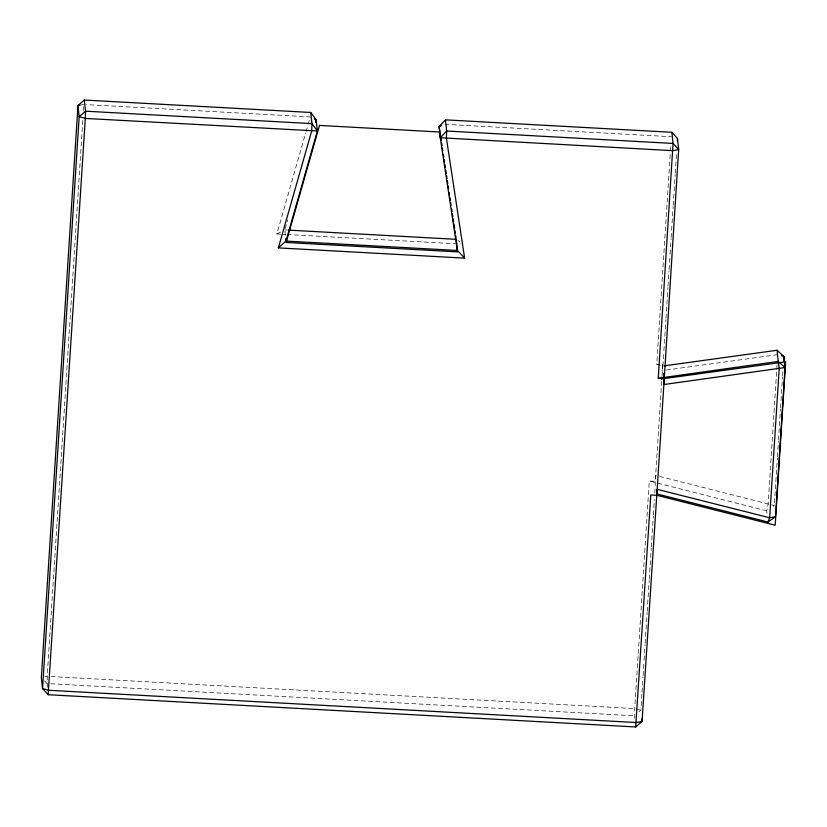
<?xml version="1.0" encoding="UTF-8"?>
<svg xmlns="http://www.w3.org/2000/svg" width="827" height="827" viewBox="0 0 827 827"><rect width="100%" height="100%" fill="white"/><g stroke="black" fill="none" stroke-linecap="round" stroke-linejoin="round"><path stroke-width="0.62" stroke-dasharray="4.13 3.1" d="M47.366 687.278L47.201 676.321L82.834 119.936M634.754 718.291L634.712 708.574L649.288 481.004L655.284 481.335L661.724 380.802M83.413 110.911L83.744 105.763M662.386 370.579L662.913 366.02L656.772 364.304L670.356 152.158M670.439 150.865L670.852 144.446M662.055 375.696L662.758 364.624L656.772 364.304M639.044 711.871L640.863 710.3L641.928 693.584M642.01 692.302L643.003 676.868M643.086 675.587L643.985 661.445M644.068 660.153L645.06 644.729M645.143 643.447L647.117 612.59M647.2 611.298L649.174 580.44M649.257 579.158L651.231 548.301M651.314 547.019L653.299 516.162M653.382 514.87L654.364 499.446M654.777 493.016L655.666 475.38L774.299 505.535L772.418 506.868M662.913 366.02L663.812 351.878M663.895 350.596L665.88 319.739M665.962 318.457L667.937 287.6M668.02 286.307L669.002 270.884M669.084 269.592L669.994 255.45M670.077 254.168L671.069 238.734M671.142 237.452L673.126 206.595M673.209 205.313L675.183 174.456M675.266 173.163L676.579 152.592M777.049 364.945L768.159 503.808L766.763 510.859L767.291 515.821M774.465 502.961L775.292 490.101M775.375 488.819L777.349 457.962M777.432 456.669L778.414 441.246M778.496 439.954L780.471 409.096M780.554 407.814L782.538 376.957M782.621 375.665L782.942 370.527M280.725 234.155L276.869 233.948L305.67 132.92M306.021 131.689L307.778 125.528M308.13 124.298L310.239 116.907L86.401 104.615M285.139 228.676L287.61 220.013M276.869 233.948L281.159 231.756M81.48 104.905L83.827 104.471M44.854 676.755L47.201 676.321M666.18 370.051L777.711 354.659M444.936 124.298L671.348 136.724M284.788 229.906L287.362 230.051M282.007 234.227L285.863 234.434M287.145 234.506L460.556 244.027M51.057 676.538L634.712 708.574L640.863 710.3M50.84 683.764L634.495 715.81M766.763 510.859L649.288 481.004M457.962 240.533L460.019 241.98M44.565 680.91L46.974 683.557M284.922 231.146L285.449 236.108"/><path stroke-width="1.24" d="M671.865 132.289L673.054 143.443L678.678 149.604L672.837 150.679L440.336 137.737L439.137 126.583L445.453 119.853L671.865 132.289L677.489 138.45L678.678 149.604L663.874 384.524L785.04 367.539L783.851 356.385L777.049 350.266L664.184 365.844M445.453 119.853L446.652 131.017L446.425 138.243L464.609 258.117L278.358 247.893L285.977 241.07L317.361 130.986L316.172 119.832L310.756 112.462L84.344 100.036L77.976 105.546L41.35 677.396L42.539 688.55L48.162 694.711L635.684 726.964L650.787 494.949L656.783 495.28L775.188 525.207L785.65 361.823L664.257 378.58L658.261 378.249L673.054 143.443L446.652 131.017L440.336 137.737M661.807 379.531L661.972 376.967M677.323 141.024L677.489 138.45M777.049 350.266L778.238 361.43L785.04 367.539L775.488 516.689L769.648 517.754L657.155 489.326L642.052 721.454L635.684 726.964M656.783 495.28L664.257 378.58M783.603 360.241L783.851 356.385L781.391 355.693M48.162 694.711L85.315 118.426L85.543 111.19L84.344 100.036M278.358 247.893L311.727 130.852L311.944 123.626L310.756 112.462M315.469 122.303L316.172 119.832L314.188 118.85M656.628 493.884L767.952 522.023L769.648 517.754L779.199 368.604L778.238 361.43L658.261 378.249M767.952 522.023L775.488 516.689M441.453 125.663L439.137 126.583L440.295 134.181M80.312 105.112L77.976 105.546L79.165 116.7L42.539 688.55L48.69 690.276L636.211 722.529L642.052 721.454L641.783 718.983M288.654 230.123L456.246 239.323M464.609 258.117L457.445 250.478L285.977 241.07L285.718 238.589M440.874 137.985L441.256 140.518M441.639 143.05L442.021 145.583M442.404 148.116L442.796 150.648M443.365 154.453L443.748 156.985M444.14 159.518L444.523 162.051M444.905 164.583L445.288 167.116M445.67 169.649L446.249 173.453M446.632 175.986L447.025 178.518M447.407 181.051L447.789 183.584M448.172 186.116L448.554 188.649M449.133 192.453L449.516 194.986M449.909 197.519L450.291 200.051M450.674 202.584L451.056 205.117M451.635 208.921L452.018 211.454M452.4 213.986L452.782 216.519M453.175 219.052L453.558 221.584M453.94 224.117L454.519 227.921M454.902 230.454L455.284 232.987M455.667 235.519L456.059 238.052M663.709 373.463L664.102 377.184M456.38 240.564L457.445 250.478M319.501 125.425L286.132 242.466L457.589 251.873L439.395 132L319.501 125.425M85.543 111.19L79.165 116.7L85.315 118.426L317.361 130.986L311.944 123.626L85.543 111.19"/></g></svg>
